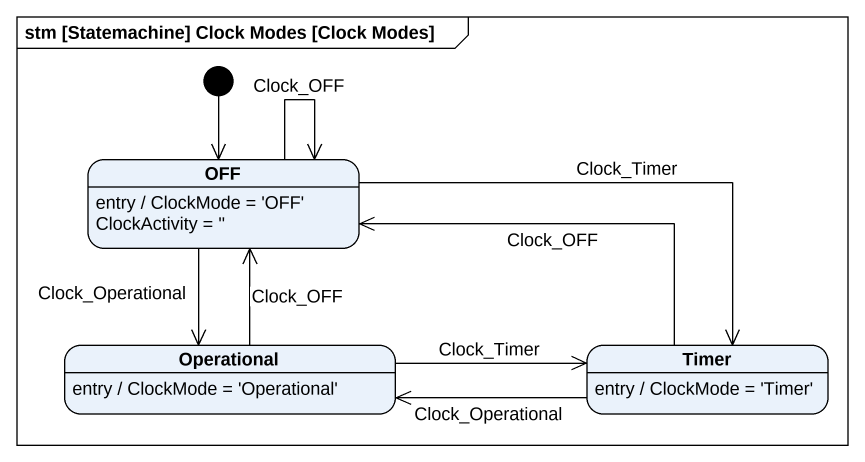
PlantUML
@startuml
mainframe stm [Statemachine] Clock Modes [Clock Modes]
hide empty description
state OFF
OFF : entry / ClockMode = 'OFF' ClockActivity = ''
state Operational
Operational : entry / ClockMode = 'Operational'
state Timer
Timer : entry / ClockMode = 'Timer'
[*] --> OFF
OFF --> OFF : Clock_OFF
OFF --> Operational : Clock_Operational
OFF -right-> Timer : Clock_Timer
Operational -up-> OFF : Clock_OFF
Operational -right-> Timer : Clock_Timer
Timer -left-> OFF : Clock_OFF
Timer -left-> Operational : Clock_Operational
@enduml
